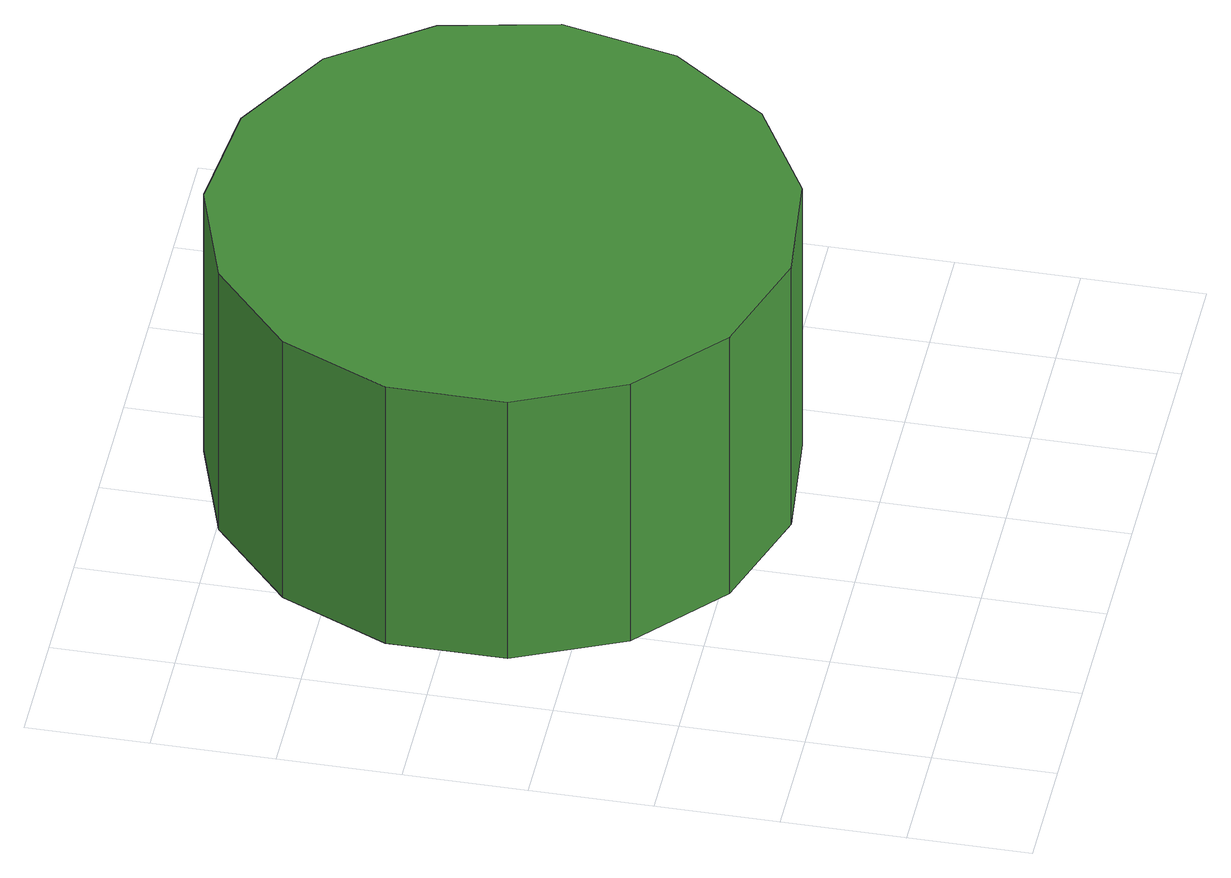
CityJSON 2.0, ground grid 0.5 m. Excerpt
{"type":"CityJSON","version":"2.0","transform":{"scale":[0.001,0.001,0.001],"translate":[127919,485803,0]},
"CityObjects":{
"tree1":{"type":"SolitaryVegetationObject","attributes":{"function":"something"},"geometry":[{"type":"MultiSurface","lod":"1","boundaries":[[[0,1,2,3,4,5,6,7,8,9,10,11,12,13,14]],[[15,16,17,18,19,20,21,22,23,24,25,26,27,28,29]],[[0,29,28,1]],[[1,28,27,2]],[[2,27,26,3]],[[3,26,25,4]],[[4,25,24,5]],[[5,24,23,6]],[[6,23,22,7]],[[7,22,21,8]],[[8,21,20,9]],[[9,20,19,10]],[[10,19,18,11]],[[11,18,17,12]],[[12,17,16,13]],[[13,16,15,14]],[[14,15,29,0]]]}]}
},
"vertices":[
[2597,1979,1696],[2495,2455,1696],[2209,2849,1696],[1788,3092,1696],[1303,3143,1696],[840,2993,1696],[479,2667,1696],[281,2222,1696],[281,1735,1696],[479,1290,1696],[840,965,1696],[1303,814,1696],[1788,865,1696],[2209,1109,1696],[2495,1502,1696],[2495,1502,406],[2209,1109,406],[1788,865,406],[1303,814,406],[840,965,406],[479,1290,406],[281,1735,406],[281,2222,406],[479,2667,406],[840,2993,406],[1303,3143,406],[1788,3092,406],[2209,2849,406],[2495,2455,406],[2597,1979,406]
]}
